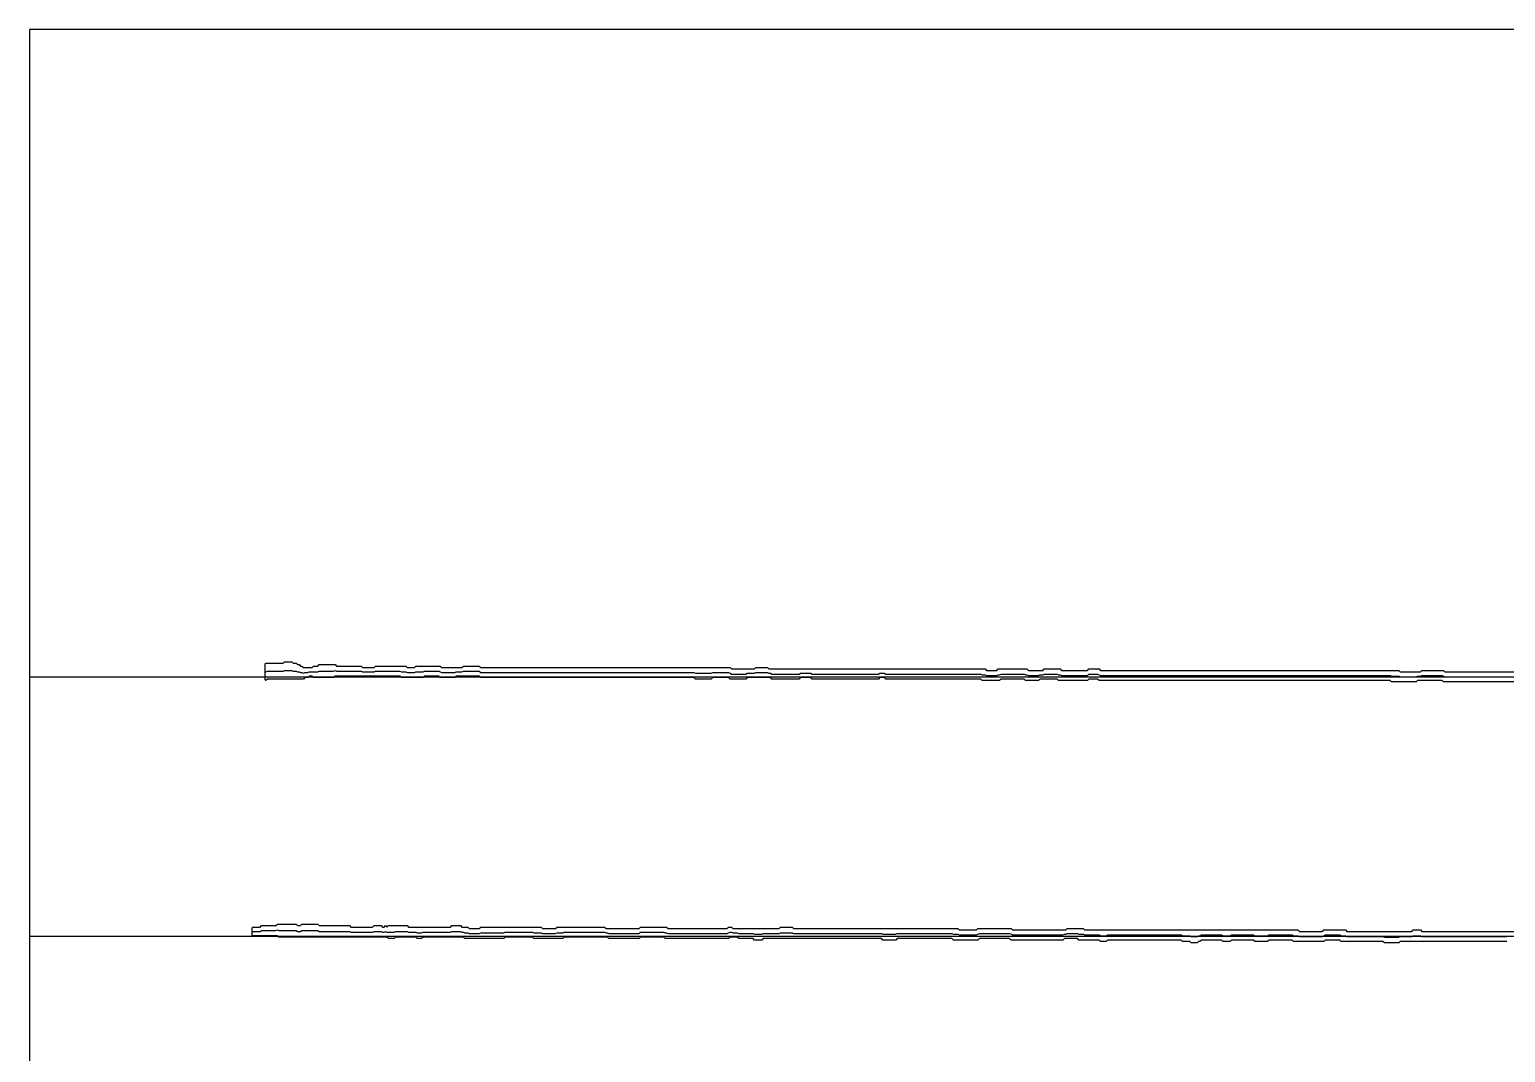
# Model space of a CAD drawing. Extents: x 0 to 57.2, y 0 to 39.6.
# Drawn here: x 0 to 28.58, y 19.8 to 39.6 of the extents above; entities that cross this region are included whole.
import ezdxf

# ---------------------------------------------------------------- set-up
doc = ezdxf.new("R2010")
doc.units = 13
for name, color, linetype in [('DESIGN_SCAN_PATH', 5, 'Continuous'), ('SEM_FRAME', 8, 'Continuous'), ('SEM_OBSERVED_CENTERLINES', 3, 'Continuous'), ('SEM_OBSERVED_CONTOURS', 2, 'Continuous')]:
    doc.layers.add(name, color=color, linetype=linetype)

msp = doc.modelspace()

# ---------------------------------------------------------------- linework, layer by layer
at = {"layer": 'DESIGN_SCAN_PATH'}
for points in [[(0, 27.0727), (50, 27.0727)], [(50, 22.0489), (0, 22.0489)]]:
    msp.add_lwpolyline(points, dxfattribs=at)
at = {"layer": 'SEM_FRAME'}
msp.add_lwpolyline([(0, 0), (57.15968, 0), (57.15968, 39.60429), (0, 39.60429)], close=True, dxfattribs=at)
at = {"layer": 'SEM_OBSERVED_CENTERLINES'}
for points in [[(4.57724, 27.170385), (4.60515, 27.18434), (4.63306, 27.18434), (4.66097, 27.18434), (4.68888, 27.18434), (4.71679, 27.18434), (4.7447, 27.18434), (4.77261, 27.18434), (4.80052, 27.18434), (4.82843, 27.18434), (4.85634, 27.18434), (4.88425, 27.18434), (4.91216, 27.18434), (4.94007, 27.198295), (4.96798, 27.198295), (4.99589, 27.198295), (5.0238, 27.198295), (5.05171, 27.198295), (5.07962, 27.198295), (5.10753, 27.18434), (5.13544, 27.18434), (5.16335, 27.18434), (5.19126, 27.170385), (5.21917, 27.170385), (5.24708, 27.15643), (5.27499, 27.15643), (5.3029, 27.142475), (5.33081, 27.15643), (5.35872, 27.15643), (5.38663, 27.15643), (5.41454, 27.170385), (5.44245, 27.170385), (5.47036, 27.170385), (5.49827, 27.170385), (5.52618, 27.170385), (5.55409, 27.170385), (5.582, 27.170385), (5.60991, 27.18434), (5.63782, 27.18434), (5.66573, 27.18434), (5.69364, 27.18434), (5.72155, 27.18434), (5.74946, 27.18434), (5.77737, 27.18434), (5.80528, 27.18434), (5.83319, 27.18434), (5.8611, 27.18434), (5.88901, 27.18434), (5.91692, 27.198295), (5.94483, 27.18434), (5.97274, 27.18434), (6.00065, 27.18434), (6.02856, 27.18434), (6.05647, 27.18434), (6.08438, 27.18434), (6.11229, 27.18434), (6.1402, 27.18434), (6.16811, 27.18434), (6.19602, 27.18434), (6.22393, 27.18434), (6.25184, 27.18434), (6.27975, 27.18434), (6.30766, 27.18434), (6.33557, 27.18434), (6.36348, 27.18434), (6.39139, 27.18434), (6.4193, 27.18434), (6.44721, 27.170385), (6.47512, 27.170385), (6.50303, 27.170385), (6.53094, 27.170385), (6.55885, 27.170385), (6.58676, 27.170385), (6.61467, 27.170385), (6.64258, 27.170385), (6.67049, 27.170385), (6.6984, 27.18434), (6.72631, 27.18434), (6.75422, 27.18434), (6.78213, 27.18434), (6.81004, 27.18434), (6.83795, 27.18434), (6.86586, 27.18434), (6.89377, 27.18434), (6.92168, 27.18434), (6.94959, 27.18434), (6.9775, 27.18434), (7.00541, 27.18434), (7.03332, 27.18434), (7.06123, 27.18434), (7.08914, 27.18434), (7.11705, 27.18434), (7.14496, 27.18434), (7.17287, 27.18434), (7.20078, 27.170385), (7.22869, 27.170385), (7.2566, 27.170385), (7.28451, 27.170385), (7.31242, 27.15643), (7.34033, 27.15643), (7.36824, 27.15643), (7.39615, 27.15643), (7.42406, 27.15643), (7.45197, 27.15643), (7.47988, 27.170385), (7.50779, 27.170385), (7.5357, 27.170385), (7.56361, 27.170385), (7.59152, 27.170385), (7.61943, 27.170385), (7.64734, 27.18434), (7.67525, 27.18434), (7.70316, 27.18434), (7.73107, 27.18434), (7.75898, 27.18434), (7.78689, 27.18434), (7.8148, 27.18434), (7.84271, 27.18434), (7.87062, 27.18434), (7.89853, 27.18434), (7.92644, 27.18434), (7.95435, 27.170385), (7.98226, 27.15643), (8.01017, 27.15643), (8.03808, 27.15643), (8.06599, 27.15643), (8.0939, 27.15643), (8.12181, 27.15643), (8.14972, 27.15643), (8.17763, 27.15643), (8.20554, 27.15643), (8.23345, 27.15643), (8.26136, 27.170385), (8.28927, 27.170385), (8.31718, 27.170385), (8.34509, 27.170385), (8.373, 27.170385), (8.40091, 27.18434), (8.42882, 27.18434), (8.45673, 27.18434), (8.48464, 27.18434), (8.51255, 27.18434), (8.54046, 27.18434), (8.56837, 27.18434), (8.59628, 27.18434), (8.62419, 27.18434), (8.6521, 27.18434), (8.68001, 27.18434), (8.70792, 27.18434), (8.73583, 27.15643), (8.76374, 27.15643), (8.79165, 27.15643), (8.81956, 27.15643), (8.84747, 27.15643), (8.87538, 27.15643), (8.90329, 27.15643), (8.9312, 27.15643), (8.95911, 27.15643), (8.98702, 27.15643), (9.01493, 27.15643), (9.04284, 27.15643), (9.07075, 27.15643), (9.09866, 27.15643), (9.12657, 27.15643), (9.15448, 27.15643), (9.18239, 27.15643), (9.2103, 27.15643), (9.23821, 27.15643), (9.26612, 27.15643), (9.29403, 27.15643), (9.32194, 27.15643), (9.34985, 27.15643), (9.37776, 27.15643), (9.40567, 27.15643), (9.43358, 27.15643), (9.46149, 27.15643), (9.4894, 27.15643), (9.51731, 27.15643), (9.54522, 27.15643), (9.57313, 27.15643), (9.60104, 27.15643), (9.62895, 27.15643), (9.65686, 27.15643), (9.68477, 27.15643), (9.71268, 27.15643), (9.74059, 27.15643), (9.7685, 27.15643), (9.79641, 27.15643), (9.82432, 27.15643), (9.85223, 27.15643), (9.88014, 27.15643), (9.90805, 27.15643), (9.93596, 27.15643), (9.96387, 27.15643), (9.99178, 27.15643), (10.01969, 27.15643), (10.0476, 27.15643), (10.07551, 27.15643), (10.10342, 27.15643), (10.13133, 27.15643), (10.15924, 27.15643), (10.18715, 27.15643), (10.21506, 27.15643), (10.24297, 27.15643), (10.27088, 27.15643), (10.29879, 27.15643), (10.3267, 27.15643), (10.35461, 27.15643), (10.38252, 27.15643), (10.41043, 27.15643), (10.43834, 27.15643), (10.46625, 27.15643), (10.49416, 27.15643), (10.52207, 27.15643), (10.54998, 27.15643), (10.57789, 27.15643), (10.6058, 27.15643), (10.63371, 27.15643), (10.66162, 27.15643), (10.68953, 27.15643), (10.71744, 27.15643), (10.74535, 27.15643), (10.77326, 27.15643), (10.80117, 27.15643), (10.82908, 27.15643), (10.85699, 27.15643), (10.8849, 27.15643), (10.91281, 27.15643), (10.94072, 27.15643), (10.96863, 27.15643), (10.99654, 27.15643), (11.02445, 27.15643), (11.05236, 27.15643), (11.08027, 27.15643), (11.10818, 27.15643), (11.13609, 27.15643), (11.164, 27.15643), (11.19191, 27.15643), (11.21982, 27.15643), (11.24773, 27.15643), (11.27564, 27.15643), (11.30355, 27.15643), (11.33146, 27.15643), (11.35937, 27.15643), (11.38728, 27.15643), (11.41519, 27.15643), (11.4431, 27.15643), (11.47101, 27.15643), (11.49892, 27.15643), (11.52683, 27.15643), (11.55474, 27.15643), (11.58265, 27.15643), (11.61056, 27.15643), (11.63847, 27.15643), (11.66638, 27.15643), (11.69429, 27.15643), (11.7222, 27.15643), (11.75011, 27.15643), (11.77802, 27.15643), (11.80593, 27.15643), (11.83384, 27.15643), (11.86175, 27.15643), (11.88966, 27.15643), (11.91757, 27.15643), (11.94548, 27.15643), (11.97339, 27.15643), (12.0013, 27.15643), (12.02921, 27.15643), (12.05712, 27.15643), (12.08503, 27.15643), (12.11294, 27.15643), (12.14085, 27.15643), (12.16876, 27.15643), (12.19667, 27.15643), (12.22458, 27.15643), (12.25249, 27.15643), (12.2804, 27.15643), (12.30831, 27.15643), (12.33622, 27.15643), (12.36413, 27.15643), (12.39204, 27.15643), (12.41995, 27.15643), (12.44786, 27.15643), (12.47577, 27.15643), (12.50368, 27.15643), (12.53159, 27.15643), (12.5595, 27.15643), (12.58741, 27.15643), (12.61532, 27.15643), (12.64323, 27.15643), (12.67114, 27.15643), (12.69905, 27.15643), (12.72696, 27.15643), (12.75487, 27.15643), (12.78278, 27.15643), (12.81069, 27.15643), (12.8386, 27.15643), (12.86651, 27.15643), (12.89442, 27.142475), (12.92233, 27.142475), (12.95024, 27.142475), (12.97815, 27.142475), (13.00606, 27.142475), (13.03397, 27.142475), (13.06188, 27.142475), (13.08979, 27.142475), (13.1177, 27.142475), (13.14561, 27.142475), (13.17352, 27.142475), (13.20143, 27.142475), (13.22934, 27.15643), (13.25725, 27.15643), (13.28516, 27.15643), (13.31307, 27.15643), (13.34098, 27.15643), (13.36889, 27.15643), (13.3968, 27.15643), (13.42471, 27.15643), (13.45262, 27.15643), (13.48053, 27.15643), (13.50844, 27.15643), (13.53635, 27.15643), (13.56426, 27.142475), (13.59217, 27.12852), (13.62008, 27.12852), (13.64799, 27.12852), (13.6759, 27.12852), (13.70381, 27.12852), (13.73172, 27.12852), (13.75963, 27.12852), (13.78754, 27.12852), (13.81545, 27.12852), (13.84336, 27.12852), (13.87127, 27.12852), (13.89918, 27.142475), (13.92709, 27.142475), (13.955, 27.142475), (13.98291, 27.142475), (14.01082, 27.142475), (14.03873, 27.142475), (14.06664, 27.15643), (14.09455, 27.15643), (14.12246, 27.15643), (14.15037, 27.15643), (14.17828, 27.15643), (14.20619, 27.15643), (14.2341, 27.15643), (14.26201, 27.15643), (14.28992, 27.15643), (14.31783, 27.142475), (14.34574, 27.142475), (14.37365, 27.12852), (14.40156, 27.12852), (14.42947, 27.12852), (14.45738, 27.12852), (14.48529, 27.12852), (14.5132, 27.12852), (14.54111, 27.12852), (14.56902, 27.12852), (14.59693, 27.12852), (14.62484, 27.12852), (14.65275, 27.12852), (14.68066, 27.12852), (14.70857, 27.12852), (14.73648, 27.12852), (14.76439, 27.12852), (14.7923, 27.12852), (14.82021, 27.12852), (14.84812, 27.12852), (14.87603, 27.12852), (14.90394, 27.12852), (14.93185, 27.142475), (14.95976, 27.142475), (14.98767, 27.142475), (15.01558, 27.142475), (15.04349, 27.142475), (15.0714, 27.142475), (15.09931, 27.142475), (15.12722, 27.142475), (15.15513, 27.12852), (15.18304, 27.12852), (15.21095, 27.12852), (15.23886, 27.12852), (15.26677, 27.12852), (15.29468, 27.12852), (15.32259, 27.12852), (15.3505, 27.12852), (15.37841, 27.12852), (15.40632, 27.12852), (15.43423, 27.12852), (15.46214, 27.12852), (15.49005, 27.12852), (15.51796, 27.12852), (15.54587, 27.12852), (15.57378, 27.12852), (15.60169, 27.12852), (15.6296, 27.12852), (15.65751, 27.12852), (15.68542, 27.12852), (15.71333, 27.12852), (15.74124, 27.12852), (15.76915, 27.12852), (15.79706, 27.12852), (15.82497, 27.12852), (15.85288, 27.12852), (15.88079, 27.12852), (15.9087, 27.12852), (15.93661, 27.12852), (15.96452, 27.12852), (15.99243, 27.12852), (16.02034, 27.12852), (16.04825, 27.12852), (16.07616, 27.12852), (16.10407, 27.12852), (16.13198, 27.12852), (16.15989, 27.12852), (16.1878, 27.12852), (16.21571, 27.12852), (16.24362, 27.12852), (16.27153, 27.12852), (16.29944, 27.12852), (16.32735, 27.12852), (16.35526, 27.12852), (16.38317, 27.12852), (16.41108, 27.12852), (16.43899, 27.12852), (16.4669, 27.142475), (16.49481, 27.142475), (16.52272, 27.142475), (16.55063, 27.142475), (16.57854, 27.12852), (16.60645, 27.12852), (16.63436, 27.12852), (16.66227, 27.12852), (16.69018, 27.12852), (16.71809, 27.12852), (16.746, 27.12852), (16.77391, 27.12852), (16.80182, 27.12852), (16.82973, 27.12852), (16.85764, 27.12852), (16.88555, 27.12852), (16.91346, 27.12852), (16.94137, 27.12852), (16.96928, 27.12852), (16.99719, 27.12852), (17.0251, 27.12852), (17.05301, 27.12852), (17.08092, 27.12852), (17.10883, 27.12852), (17.13674, 27.12852), (17.16465, 27.12852), (17.19256, 27.12852), (17.22047, 27.12852), (17.24838, 27.12852), (17.27629, 27.12852), (17.3042, 27.12852), (17.33211, 27.12852), (17.36002, 27.12852), (17.38793, 27.12852), (17.41584, 27.12852), (17.44375, 27.12852), (17.47166, 27.12852), (17.49957, 27.12852), (17.52748, 27.12852), (17.55539, 27.12852), (17.5833, 27.12852), (17.61121, 27.12852), (17.63912, 27.12852), (17.66703, 27.12852), (17.69494, 27.12852), (17.72285, 27.12852), (17.75076, 27.12852), (17.77867, 27.12852), (17.80658, 27.12852), (17.83449, 27.12852), (17.8624, 27.12852), (17.89031, 27.12852), (17.91822, 27.12852), (17.94613, 27.12852), (17.97404, 27.12852), (18.00195, 27.12852), (18.02986, 27.12852), (18.05777, 27.12852), (18.08568, 27.12852), (18.11359, 27.12852), (18.1415, 27.12852), (18.16941, 27.12852), (18.19732, 27.12852), (18.22523, 27.12852), (18.25314, 27.12852), (18.28105, 27.12852), (18.30896, 27.12852), (18.33687, 27.12852), (18.36478, 27.12852), (18.39269, 27.12852), (18.4206, 27.12852), (18.44851, 27.114565), (18.47642, 27.114565), (18.50433, 27.114565), (18.53224, 27.10061), (18.56015, 27.10061), (18.58806, 27.10061), (18.61597, 27.10061), (18.64388, 27.10061), (18.67179, 27.10061), (18.6997, 27.10061), (18.72761, 27.10061), (18.75552, 27.114565), (18.78343, 27.114565), (18.81134, 27.12852), (18.83925, 27.12852), (18.86716, 27.12852), (18.89507, 27.12852), (18.92298, 27.12852), (18.95089, 27.12852), (18.9788, 27.12852), (19.00671, 27.12852), (19.03462, 27.12852), (19.06253, 27.12852), (19.09044, 27.12852), (19.11835, 27.12852), (19.14626, 27.12852), (19.17417, 27.12852), (19.20208, 27.12852), (19.22999, 27.12852), (19.2579, 27.12852), (19.28581, 27.114565), (19.31372, 27.114565), (19.34163, 27.10061), (19.36954, 27.10061), (19.39745, 27.10061), (19.42536, 27.10061), (19.45327, 27.10061), (19.48118, 27.10061), (19.50909, 27.10061), (19.537, 27.10061), (19.56491, 27.114565), (19.59282, 27.114565), (19.62073, 27.114565), (19.64864, 27.12852), (19.67655, 27.12852), (19.70446, 27.12852), (19.73237, 27.12852), (19.76028, 27.12852), (19.78819, 27.12852), (19.8161, 27.12852), (19.84401, 27.12852), (19.87192, 27.12852), (19.89983, 27.12852), (19.92774, 27.114565), (19.95565, 27.114565), (19.98356, 27.10061), (20.01147, 27.10061), (20.03938, 27.10061), (20.06729, 27.10061), (20.0952, 27.10061), (20.12311, 27.10061), (20.15102, 27.10061), (20.17893, 27.10061), (20.20684, 27.10061), (20.23475, 27.10061), (20.26266, 27.10061), (20.29057, 27.10061), (20.31848, 27.10061), (20.34639, 27.10061), (20.3743, 27.10061), (20.40221, 27.10061), (20.43012, 27.10061), (20.45803, 27.10061), (20.48594, 27.10061), (20.51385, 27.12852), (20.54176, 27.12852), (20.56967, 27.12852), (20.59758, 27.12852), (20.62549, 27.12852), (20.6534, 27.12852), (20.68131, 27.12852), (20.70922, 27.114565), (20.73713, 27.10061), (20.76504, 27.10061), (20.79295, 27.10061), (20.82086, 27.10061), (20.84877, 27.10061), (20.87668, 27.10061), (20.90459, 27.10061), (20.9325, 27.10061), (20.96041, 27.10061), (20.98832, 27.10061), (21.01623, 27.10061), (21.04414, 27.10061), (21.07205, 27.10061), (21.09996, 27.10061), (21.12787, 27.10061), (21.15578, 27.10061), (21.18369, 27.10061), (21.2116, 27.10061), (21.23951, 27.10061), (21.26742, 27.10061), (21.29533, 27.10061), (21.32324, 27.10061), (21.35115, 27.10061), (21.37906, 27.10061), (21.40697, 27.10061), (21.43488, 27.10061), (21.46279, 27.10061), (21.4907, 27.10061), (21.51861, 27.10061), (21.54652, 27.10061), (21.57443, 27.10061), (21.60234, 27.10061), (21.63025, 27.10061), (21.65816, 27.10061), (21.68607, 27.10061), (21.71398, 27.10061), (21.74189, 27.10061), (21.7698, 27.10061), (21.79771, 27.10061), (21.82562, 27.10061), (21.85353, 27.10061), (21.88144, 27.10061), (21.90935, 27.10061), (21.93726, 27.10061), (21.96517, 27.10061), (21.99308, 27.10061), (22.02099, 27.10061), (22.0489, 27.10061), (22.07681, 27.10061), (22.10472, 27.10061), (22.13263, 27.10061), (22.16054, 27.10061), (22.18845, 27.10061), (22.21636, 27.10061), (22.24427, 27.10061), (22.27218, 27.10061), (22.30009, 27.10061), (22.328, 27.10061), (22.35591, 27.10061), (22.38382, 27.10061), (22.41173, 27.10061), (22.43964, 27.10061), (22.46755, 27.10061), (22.49546, 27.10061), (22.52337, 27.10061), (22.55128, 27.10061), (22.57919, 27.10061), (22.6071, 27.10061), (22.63501, 27.10061), (22.66292, 27.10061), (22.69083, 27.10061), (22.71874, 27.10061), (22.74665, 27.10061), (22.77456, 27.10061), (22.80247, 27.10061), (22.83038, 27.10061), (22.85829, 27.10061), (22.8862, 27.10061), (22.91411, 27.10061), (22.94202, 27.10061), (22.96993, 27.10061), (22.99784, 27.10061), (23.02575, 27.10061), (23.05366, 27.10061), (23.08157, 27.10061), (23.10948, 27.10061), (23.13739, 27.10061), (23.1653, 27.10061), (23.19321, 27.10061), (23.22112, 27.10061), (23.24903, 27.10061), (23.27694, 27.10061), (23.30485, 27.10061), (23.33276, 27.10061), (23.36067, 27.10061), (23.38858, 27.10061), (23.41649, 27.10061), (23.4444, 27.10061), (23.47231, 27.10061), (23.50022, 27.10061), (23.52813, 27.10061), (23.55604, 27.10061), (23.58395, 27.10061), (23.61186, 27.10061), (23.63977, 27.10061), (23.66768, 27.10061), (23.69559, 27.10061), (23.7235, 27.10061), (23.75141, 27.10061), (23.77932, 27.10061), (23.80723, 27.10061), (23.83514, 27.10061), (23.86305, 27.10061), (23.89096, 27.10061), (23.91887, 27.10061), (23.94678, 27.10061), (23.97469, 27.10061), (24.0026, 27.10061), (24.03051, 27.10061), (24.05842, 27.10061), (24.08633, 27.10061), (24.11424, 27.10061), (24.14215, 27.10061), (24.17006, 27.10061), (24.19797, 27.10061), (24.22588, 27.10061), (24.25379, 27.10061), (24.2817, 27.10061), (24.30961, 27.10061), (24.33752, 27.10061), (24.36543, 27.10061), (24.39334, 27.10061), (24.42125, 27.10061), (24.44916, 27.10061), (24.47707, 27.10061), (24.50498, 27.10061), (24.53289, 27.10061), (24.5608, 27.10061), (24.58871, 27.10061), (24.61662, 27.10061), (24.64453, 27.10061), (24.67244, 27.10061), (24.70035, 27.10061), (24.72826, 27.10061), (24.75617, 27.10061), (24.78408, 27.10061), (24.81199, 27.10061), (24.8399, 27.10061), (24.86781, 27.10061), (24.89572, 27.10061), (24.92363, 27.10061), (24.95154, 27.10061), (24.97945, 27.10061), (25.00736, 27.10061), (25.03527, 27.10061), (25.06318, 27.10061), (25.09109, 27.10061), (25.119, 27.10061), (25.14691, 27.10061), (25.17482, 27.10061), (25.20273, 27.10061), (25.23064, 27.10061), (25.25855, 27.10061), (25.28646, 27.10061), (25.31437, 27.10061), (25.34228, 27.10061), (25.37019, 27.10061), (25.3981, 27.10061), (25.42601, 27.10061), (25.45392, 27.10061), (25.48183, 27.10061), (25.50974, 27.10061), (25.53765, 27.10061), (25.56556, 27.10061), (25.59347, 27.10061), (25.62138, 27.10061), (25.64929, 27.10061), (25.6772, 27.10061), (25.70511, 27.10061), (25.73302, 27.10061), (25.76093, 27.10061), (25.78884, 27.10061), (25.81675, 27.10061), (25.84466, 27.10061), (25.87257, 27.10061), (25.90048, 27.10061), (25.92839, 27.10061), (25.9563, 27.10061), (25.98421, 27.10061), (26.01212, 27.10061), (26.04003, 27.10061), (26.06794, 27.10061), (26.09585, 27.10061), (26.12376, 27.10061), (26.15167, 27.10061), (26.17958, 27.10061), (26.20749, 27.10061), (26.2354, 27.10061), (26.26331, 27.10061), (26.29122, 27.10061), (26.31913, 27.10061), (26.34704, 27.10061), (26.37495, 27.086655), (26.40286, 27.086655), (26.43077, 27.086655), (26.45868, 27.086655), (26.48659, 27.086655), (26.5145, 27.086655), (26.54241, 27.0727), (26.57032, 27.0727), (26.59823, 27.0727), (26.62614, 27.0727), (26.65405, 27.0727), (26.68196, 27.0727), (26.70987, 27.0727), (26.73778, 27.0727), (26.76569, 27.0727), (26.7936, 27.0727), (26.82151, 27.0727), (26.84942, 27.0727), (26.87733, 27.086655), (26.90524, 27.086655), (26.93315, 27.086655), (26.96106, 27.10061), (26.98897, 27.10061), (27.01688, 27.10061), (27.04479, 27.10061), (27.0727, 27.10061), (27.10061, 27.10061), (27.12852, 27.10061), (27.15643, 27.10061), (27.18434, 27.10061), (27.21225, 27.10061), (27.24016, 27.10061), (27.26807, 27.10061), (27.29598, 27.10061), (27.32389, 27.10061), (27.3518, 27.10061), (27.37971, 27.086655), (27.40762, 27.0727), (27.43553, 27.0727), (27.46344, 27.0727), (27.49135, 27.0727), (27.51926, 27.0727), (27.54717, 27.0727), (27.57508, 27.0727), (27.60299, 27.0727), (27.6309, 27.0727), (27.65881, 27.0727), (27.68672, 27.0727), (27.71463, 27.0727), (27.74254, 27.0727), (27.77045, 27.0727), (27.79836, 27.0727), (27.82627, 27.0727), (27.85418, 27.0727), (27.88209, 27.0727), (27.91, 27.0727), (27.93791, 27.0727), (27.96582, 27.0727), (27.99373, 27.0727), (28.02164, 27.0727), (28.04955, 27.0727), (28.07746, 27.0727), (28.10537, 27.0727), (28.13328, 27.0727), (28.16119, 27.0727), (28.1891, 27.0727), (28.21701, 27.0727), (28.24492, 27.0727), (28.27283, 27.0727), (28.30074, 27.0727), (28.32865, 27.0727), (28.35656, 27.0727), (28.38447, 27.0727), (28.41238, 27.0727), (28.44029, 27.0727), (28.4682, 27.0727), (28.49611, 27.0727), (28.52402, 27.0727), (28.55193, 27.0727), (28.57984, 27.0727), (28.60775, 27.0727)], [(4.32605, 22.146585), (4.35396, 22.146585), (4.38187, 22.146585), (4.40978, 22.146585), (4.43769, 22.146585), (4.4656, 22.146585), (4.49351, 22.16054), (4.52142, 22.16054), (4.54933, 22.16054), (4.57724, 22.16054), (4.60515, 22.16054), (4.63306, 22.16054), (4.66097, 22.16054), (4.68888, 22.16054), (4.71679, 22.16054), (4.7447, 22.16054), (4.77261, 22.16054), (4.80052, 22.174495), (4.82843, 22.16054), (4.85634, 22.16054), (4.88425, 22.16054), (4.91216, 22.16054), (4.94007, 22.16054), (4.96798, 22.16054), (4.99589, 22.16054), (5.0238, 22.16054), (5.05171, 22.16054), (5.07962, 22.16054), (5.10753, 22.16054), (5.13544, 22.16054), (5.16335, 22.16054), (5.19126, 22.146585), (5.21917, 22.146585), (5.24708, 22.146585), (5.27499, 22.16054), (5.3029, 22.16054), (5.33081, 22.16054), (5.35872, 22.16054), (5.38663, 22.16054), (5.41454, 22.16054), (5.44245, 22.16054), (5.47036, 22.16054), (5.49827, 22.16054), (5.52618, 22.16054), (5.55409, 22.16054), (5.582, 22.16054), (5.60991, 22.146585), (5.63782, 22.146585), (5.66573, 22.146585), (5.69364, 22.146585), (5.72155, 22.146585), (5.74946, 22.146585), (5.77737, 22.146585), (5.80528, 22.146585), (5.83319, 22.146585), (5.8611, 22.146585), (5.88901, 22.146585), (5.91692, 22.146585), (5.94483, 22.146585), (5.97274, 22.146585), (6.00065, 22.146585), (6.02856, 22.146585), (6.05647, 22.146585), (6.08438, 22.146585), (6.11229, 22.146585), (6.1402, 22.146585), (6.16811, 22.146585), (6.19602, 22.146585), (6.22393, 22.13263), (6.25184, 22.13263), (6.27975, 22.13263), (6.30766, 22.13263), (6.33557, 22.13263), (6.36348, 22.13263), (6.39139, 22.13263), (6.4193, 22.13263), (6.44721, 22.13263), (6.47512, 22.13263), (6.50303, 22.13263), (6.53094, 22.13263), (6.55885, 22.13263), (6.58676, 22.13263), (6.61467, 22.13263), (6.64258, 22.13263), (6.67049, 22.146585), (6.6984, 22.146585), (6.72631, 22.146585), (6.75422, 22.146585), (6.78213, 22.146585), (6.81004, 22.146585), (6.83795, 22.13263), (6.86586, 22.13263), (6.89377, 22.146585), (6.92168, 22.13263), (6.94959, 22.13263), (6.9775, 22.13263), (7.00541, 22.13263), (7.03332, 22.13263), (7.06123, 22.13263), (7.08914, 22.146585), (7.11705, 22.146585), (7.14496, 22.146585), (7.17287, 22.146585), (7.20078, 22.146585), (7.22869, 22.146585), (7.2566, 22.146585), (7.28451, 22.146585), (7.31242, 22.146585), (7.34033, 22.13263), (7.36824, 22.13263), (7.39615, 22.13263), (7.42406, 22.13263), (7.45197, 22.13263), (7.47988, 22.13263), (7.50779, 22.118675), (7.5357, 22.118675), (7.56361, 22.118675), (7.59152, 22.118675), (7.61943, 22.13263), (7.64734, 22.13263), (7.67525, 22.13263), (7.70316, 22.13263), (7.73107, 22.13263), (7.75898, 22.13263), (7.78689, 22.13263), (7.8148, 22.13263), (7.84271, 22.13263), (7.87062, 22.13263), (7.89853, 22.13263), (7.92644, 22.13263), (7.95435, 22.13263), (7.98226, 22.13263), (8.01017, 22.13263), (8.03808, 22.13263), (8.06599, 22.13263), (8.0939, 22.13263), (8.12181, 22.13263), (8.14972, 22.13263), (8.17763, 22.146585), (8.20554, 22.146585), (8.23345, 22.146585), (8.26136, 22.146585), (8.28927, 22.146585), (8.31718, 22.146585), (8.34509, 22.146585), (8.373, 22.13263), (8.40091, 22.13263), (8.42882, 22.118675), (8.45673, 22.118675), (8.48464, 22.118675), (8.51255, 22.10472), (8.54046, 22.10472), (8.56837, 22.10472), (8.59628, 22.10472), (8.62419, 22.10472), (8.6521, 22.10472), (8.68001, 22.10472), (8.70792, 22.10472), (8.73583, 22.118675), (8.76374, 22.118675), (8.79165, 22.118675), (8.81956, 22.118675), (8.84747, 22.118675), (8.87538, 22.118675), (8.90329, 22.118675), (8.9312, 22.118675), (8.95911, 22.118675), (8.98702, 22.118675), (9.01493, 22.118675), (9.04284, 22.118675), (9.07075, 22.118675), (9.09866, 22.118675), (9.12657, 22.118675), (9.15448, 22.118675), (9.18239, 22.118675), (9.2103, 22.13263), (9.23821, 22.13263), (9.26612, 22.13263), (9.29403, 22.13263), (9.32194, 22.13263), (9.34985, 22.13263), (9.37776, 22.13263), (9.40567, 22.13263), (9.43358, 22.13263), (9.46149, 22.13263), (9.4894, 22.13263), (9.51731, 22.13263), (9.54522, 22.13263), (9.57313, 22.13263), (9.60104, 22.13263), (9.62895, 22.13263), (9.65686, 22.13263), (9.68477, 22.13263), (9.71268, 22.13263), (9.74059, 22.13263), (9.7685, 22.118675), (9.79641, 22.118675), (9.82432, 22.118675), (9.85223, 22.118675), (9.88014, 22.118675), (9.90805, 22.118675), (9.93596, 22.10472), (9.96387, 22.10472), (9.99178, 22.10472), (10.01969, 22.10472), (10.0476, 22.10472), (10.07551, 22.10472), (10.10342, 22.10472), (10.13133, 22.10472), (10.15924, 22.10472), (10.18715, 22.10472), (10.21506, 22.118675), (10.24297, 22.118675), (10.27088, 22.118675), (10.29879, 22.118675), (10.3267, 22.118675), (10.35461, 22.13263), (10.38252, 22.13263), (10.41043, 22.13263), (10.43834, 22.13263), (10.46625, 22.13263), (10.49416, 22.13263), (10.52207, 22.13263), (10.54998, 22.13263), (10.57789, 22.13263), (10.6058, 22.13263), (10.63371, 22.13263), (10.66162, 22.13263), (10.68953, 22.13263), (10.71744, 22.13263), (10.74535, 22.13263), (10.77326, 22.13263), (10.80117, 22.13263), (10.82908, 22.13263), (10.85699, 22.13263), (10.8849, 22.13263), (10.91281, 22.13263), (10.94072, 22.13263), (10.96863, 22.13263), (10.99654, 22.13263), (11.02445, 22.13263), (11.05236, 22.13263), (11.08027, 22.13263), (11.10818, 22.13263), (11.13609, 22.13263), (11.164, 22.118675), (11.19191, 22.118675), (11.21982, 22.10472), (11.24773, 22.10472), (11.27564, 22.10472), (11.30355, 22.10472), (11.33146, 22.10472), (11.35937, 22.10472), (11.38728, 22.10472), (11.41519, 22.10472), (11.4431, 22.10472), (11.47101, 22.10472), (11.49892, 22.10472), (11.52683, 22.10472), (11.55474, 22.10472), (11.58265, 22.10472), (11.61056, 22.10472), (11.63847, 22.10472), (11.66638, 22.10472), (11.69429, 22.10472), (11.7222, 22.10472), (11.75011, 22.10472), (11.77802, 22.10472), (11.80593, 22.10472), (11.83384, 22.13263), (11.86175, 22.13263), (11.88966, 22.13263), (11.91757, 22.13263), (11.94548, 22.13263), (11.97339, 22.13263), (12.0013, 22.13263), (12.02921, 22.13263), (12.05712, 22.13263), (12.08503, 22.13263), (12.11294, 22.13263), (12.14085, 22.13263), (12.16876, 22.13263), (12.19667, 22.13263), (12.22458, 22.13263), (12.25249, 22.13263), (12.2804, 22.13263), (12.30831, 22.118675), (12.33622, 22.118675), (12.36413, 22.10472), (12.39204, 22.10472), (12.41995, 22.10472), (12.44786, 22.10472), (12.47577, 22.10472), (12.50368, 22.10472), (12.53159, 22.10472), (12.5595, 22.10472), (12.58741, 22.10472), (12.61532, 22.10472), (12.64323, 22.10472), (12.67114, 22.10472), (12.69905, 22.10472), (12.72696, 22.10472), (12.75487, 22.10472), (12.78278, 22.10472), (12.81069, 22.10472), (12.8386, 22.10472), (12.86651, 22.10472), (12.89442, 22.10472), (12.92233, 22.10472), (12.95024, 22.10472), (12.97815, 22.10472), (13.00606, 22.10472), (13.03397, 22.10472), (13.06188, 22.10472), (13.08979, 22.10472), (13.1177, 22.10472), (13.14561, 22.10472), (13.17352, 22.10472), (13.20143, 22.10472), (13.22934, 22.10472), (13.25725, 22.10472), (13.28516, 22.10472), (13.31307, 22.10472), (13.34098, 22.10472), (13.36889, 22.10472), (13.3968, 22.10472), (13.42471, 22.10472), (13.45262, 22.10472), (13.48053, 22.10472), (13.50844, 22.10472), (13.53635, 22.118675), (13.56426, 22.13263), (13.59217, 22.13263), (13.62008, 22.118675), (13.64799, 22.118675), (13.6759, 22.118675), (13.70381, 22.118675), (13.73172, 22.10472), (13.75963, 22.10472), (13.78754, 22.10472), (13.81545, 22.10472), (13.84336, 22.10472), (13.87127, 22.10472), (13.89918, 22.10472), (13.92709, 22.10472), (13.955, 22.10472), (13.98291, 22.10472), (14.01082, 22.10472), (14.03873, 22.090765), (14.06664, 22.090765), (14.09455, 22.090765), (14.12246, 22.090765), (14.15037, 22.090765), (14.17828, 22.090765), (14.20619, 22.10472), (14.2341, 22.10472), (14.26201, 22.10472), (14.28992, 22.10472), (14.31783, 22.10472), (14.34574, 22.10472), (14.37365, 22.10472), (14.40156, 22.10472), (14.42947, 22.10472), (14.45738, 22.10472), (14.48529, 22.10472), (14.5132, 22.10472), (14.54111, 22.118675), (14.56902, 22.118675), (14.59693, 22.118675), (14.62484, 22.118675), (14.65275, 22.118675), (14.68066, 22.118675), (14.70857, 22.118675), (14.73648, 22.118675), (14.76439, 22.118675), (14.7923, 22.10472), (14.82021, 22.10472), (14.84812, 22.10472), (14.87603, 22.10472), (14.90394, 22.10472), (14.93185, 22.10472), (14.95976, 22.10472), (14.98767, 22.10472), (15.01558, 22.10472), (15.04349, 22.10472), (15.0714, 22.10472), (15.09931, 22.10472), (15.12722, 22.10472), (15.15513, 22.10472), (15.18304, 22.10472), (15.21095, 22.10472), (15.23886, 22.10472), (15.26677, 22.10472), (15.29468, 22.10472), (15.32259, 22.10472), (15.3505, 22.10472), (15.37841, 22.10472), (15.40632, 22.10472), (15.43423, 22.10472), (15.46214, 22.10472), (15.49005, 22.10472), (15.51796, 22.10472), (15.54587, 22.10472), (15.57378, 22.10472), (15.60169, 22.10472), (15.6296, 22.10472), (15.65751, 22.10472), (15.68542, 22.10472), (15.71333, 22.10472), (15.74124, 22.10472), (15.76915, 22.10472), (15.79706, 22.10472), (15.82497, 22.10472), (15.85288, 22.10472), (15.88079, 22.10472), (15.9087, 22.10472), (15.93661, 22.10472), (15.96452, 22.10472), (15.99243, 22.10472), (16.02034, 22.10472), (16.04825, 22.10472), (16.07616, 22.10472), (16.10407, 22.10472), (16.13198, 22.10472), (16.15989, 22.10472), (16.1878, 22.10472), (16.21571, 22.10472), (16.24362, 22.10472), (16.27153, 22.10472), (16.29944, 22.10472), (16.32735, 22.10472), (16.35526, 22.10472), (16.38317, 22.10472), (16.41108, 22.10472), (16.43899, 22.10472), (16.4669, 22.10472), (16.49481, 22.10472), (16.52272, 22.090765), (16.55063, 22.090765), (16.57854, 22.090765), (16.60645, 22.090765), (16.63436, 22.090765), (16.66227, 22.090765), (16.69018, 22.090765), (16.71809, 22.090765), (16.746, 22.090765), (16.77391, 22.090765), (16.80182, 22.10472), (16.82973, 22.10472), (16.85764, 22.10472), (16.88555, 22.10472), (16.91346, 22.10472), (16.94137, 22.10472), (16.96928, 22.10472), (16.99719, 22.10472), (17.0251, 22.10472), (17.05301, 22.10472), (17.08092, 22.10472), (17.10883, 22.10472), (17.13674, 22.10472), (17.16465, 22.10472), (17.19256, 22.10472), (17.22047, 22.10472), (17.24838, 22.10472), (17.27629, 22.10472), (17.3042, 22.10472), (17.33211, 22.10472), (17.36002, 22.10472), (17.38793, 22.10472), (17.41584, 22.10472), (17.44375, 22.10472), (17.47166, 22.10472), (17.49957, 22.10472), (17.52748, 22.10472), (17.55539, 22.10472), (17.5833, 22.10472), (17.61121, 22.10472), (17.63912, 22.10472), (17.66703, 22.10472), (17.69494, 22.10472), (17.72285, 22.10472), (17.75076, 22.10472), (17.77867, 22.10472), (17.80658, 22.10472), (17.83449, 22.10472), (17.8624, 22.10472), (17.89031, 22.090765), (17.91822, 22.090765), (17.94613, 22.090765), (17.97404, 22.090765), (18.00195, 22.07681), (18.02986, 22.07681), (18.05777, 22.07681), (18.08568, 22.07681), (18.11359, 22.07681), (18.1415, 22.07681), (18.16941, 22.07681), (18.19732, 22.07681), (18.22523, 22.07681), (18.25314, 22.07681), (18.28105, 22.07681), (18.30896, 22.07681), (18.33687, 22.07681), (18.36478, 22.090765), (18.39269, 22.10472), (18.4206, 22.10472), (18.44851, 22.10472), (18.47642, 22.10472), (18.50433, 22.10472), (18.53224, 22.10472), (18.56015, 22.10472), (18.58806, 22.10472), (18.61597, 22.10472), (18.64388, 22.10472), (18.67179, 22.10472), (18.6997, 22.10472), (18.72761, 22.10472), (18.75552, 22.10472), (18.78343, 22.10472), (18.81134, 22.10472), (18.83925, 22.10472), (18.86716, 22.10472), (18.89507, 22.10472), (18.92298, 22.10472), (18.95089, 22.10472), (18.9788, 22.10472), (19.00671, 22.090765), (19.03462, 22.07681), (19.06253, 22.07681), (19.09044, 22.07681), (19.11835, 22.07681), (19.14626, 22.07681), (19.17417, 22.07681), (19.20208, 22.07681), (19.22999, 22.07681), (19.2579, 22.07681), (19.28581, 22.07681), (19.31372, 22.07681), (19.34163, 22.07681), (19.36954, 22.07681), (19.39745, 22.07681), (19.42536, 22.07681), (19.45327, 22.07681), (19.48118, 22.07681), (19.50909, 22.07681), (19.537, 22.07681), (19.56491, 22.07681), (19.59282, 22.07681), (19.62073, 22.07681), (19.64864, 22.07681), (19.67655, 22.07681), (19.70446, 22.07681), (19.73237, 22.07681), (19.76028, 22.07681), (19.78819, 22.07681), (19.8161, 22.07681), (19.84401, 22.07681), (19.87192, 22.07681), (19.89983, 22.07681), (19.92774, 22.07681), (19.95565, 22.07681), (19.98356, 22.07681), (20.01147, 22.07681), (20.03938, 22.090765), (20.06729, 22.090765), (20.0952, 22.10472), (20.12311, 22.10472), (20.15102, 22.10472), (20.17893, 22.10472), (20.20684, 22.10472), (20.23475, 22.10472), (20.26266, 22.10472), (20.29057, 22.10472), (20.31848, 22.090765), (20.34639, 22.090765), (20.3743, 22.090765), (20.40221, 22.090765), (20.43012, 22.07681), (20.45803, 22.07681), (20.48594, 22.07681), (20.51385, 22.07681), (20.54176, 22.07681), (20.56967, 22.07681), (20.59758, 22.07681), (20.62549, 22.07681), (20.6534, 22.07681), (20.68131, 22.07681), (20.70922, 22.07681), (20.73713, 22.062855), (20.76504, 22.062855), (20.79295, 22.062855), (20.82086, 22.062855), (20.84877, 22.062855), (20.87668, 22.07681), (20.90459, 22.07681), (20.9325, 22.07681), (20.96041, 22.07681), (20.98832, 22.07681), (21.01623, 22.07681), (21.04414, 22.07681), (21.07205, 22.07681), (21.09996, 22.07681), (21.12787, 22.07681), (21.15578, 22.07681), (21.18369, 22.07681), (21.2116, 22.07681), (21.23951, 22.07681), (21.26742, 22.07681), (21.29533, 22.07681), (21.32324, 22.07681), (21.35115, 22.07681), (21.37906, 22.07681), (21.40697, 22.07681), (21.43488, 22.07681), (21.46279, 22.07681), (21.4907, 22.07681), (21.51861, 22.07681), (21.54652, 22.07681), (21.57443, 22.07681), (21.60234, 22.07681), (21.63025, 22.07681), (21.65816, 22.07681), (21.68607, 22.07681), (21.71398, 22.07681), (21.74189, 22.07681), (21.7698, 22.07681), (21.79771, 22.07681), (21.82562, 22.07681), (21.85353, 22.07681), (21.88144, 22.07681), (21.90935, 22.07681), (21.93726, 22.07681), (21.96517, 22.07681), (21.99308, 22.07681), (22.02099, 22.07681), (22.0489, 22.07681), (22.07681, 22.07681), (22.10472, 22.07681), (22.13263, 22.07681), (22.16054, 22.07681), (22.18845, 22.07681), (22.21636, 22.07681), (22.24427, 22.07681), (22.27218, 22.07681), (22.30009, 22.07681), (22.328, 22.062855), (22.35591, 22.062855), (22.38382, 22.062855), (22.41173, 22.062855), (22.43964, 22.062855), (22.46755, 22.062855), (22.49546, 22.0489), (22.52337, 22.0489), (22.55128, 22.0489), (22.57919, 22.0489), (22.6071, 22.0489), (22.63501, 22.062855), (22.66292, 22.062855), (22.69083, 22.07681), (22.71874, 22.07681), (22.74665, 22.07681), (22.77456, 22.07681), (22.80247, 22.07681), (22.83038, 22.07681), (22.85829, 22.07681), (22.8862, 22.07681), (22.91411, 22.07681), (22.94202, 22.07681), (22.96993, 22.07681), (22.99784, 22.07681), (23.02575, 22.07681), (23.05366, 22.07681), (23.08157, 22.07681), (23.10948, 22.062855), (23.13739, 22.062855), (23.1653, 22.062855), (23.19321, 22.062855), (23.22112, 22.062855), (23.24903, 22.062855), (23.27694, 22.07681), (23.30485, 22.07681), (23.33276, 22.07681), (23.36067, 22.07681), (23.38858, 22.07681), (23.41649, 22.07681), (23.4444, 22.07681), (23.47231, 22.07681), (23.50022, 22.07681), (23.52813, 22.07681), (23.55604, 22.07681), (23.58395, 22.07681), (23.61186, 22.07681), (23.63977, 22.07681), (23.66768, 22.07681), (23.69559, 22.07681), (23.7235, 22.062855), (23.75141, 22.062855), (23.77932, 22.062855), (23.80723, 22.062855), (23.83514, 22.062855), (23.86305, 22.062855), (23.89096, 22.062855), (23.91887, 22.062855), (23.94678, 22.062855), (23.97469, 22.062855), (24.0026, 22.07681), (24.03051, 22.07681), (24.05842, 22.07681), (24.08633, 22.07681), (24.11424, 22.07681), (24.14215, 22.07681), (24.17006, 22.07681), (24.19797, 22.07681), (24.22588, 22.07681), (24.25379, 22.07681), (24.2817, 22.07681), (24.30961, 22.07681), (24.33752, 22.07681), (24.36543, 22.07681), (24.39334, 22.07681), (24.42125, 22.07681), (24.44916, 22.07681), (24.47707, 22.062855), (24.50498, 22.062855), (24.53289, 22.062855), (24.5608, 22.062855), (24.58871, 22.0489), (24.61662, 22.0489), (24.64453, 22.0489), (24.67244, 22.0489), (24.70035, 22.0489), (24.72826, 22.0489), (24.75617, 22.0489), (24.78408, 22.0489), (24.81199, 22.0489), (24.8399, 22.0489), (24.86781, 22.0489), (24.89572, 22.0489), (24.92363, 22.0489), (24.95154, 22.0489), (24.97945, 22.0489), (25.00736, 22.0489), (25.03527, 22.0489), (25.06318, 22.062855), (25.09109, 22.07681), (25.119, 22.07681), (25.14691, 22.07681), (25.17482, 22.07681), (25.20273, 22.07681), (25.23064, 22.07681), (25.25855, 22.07681), (25.28646, 22.07681), (25.31437, 22.07681), (25.34228, 22.07681), (25.37019, 22.07681), (25.3981, 22.062855), (25.42601, 22.062855), (25.45392, 22.062855), (25.48183, 22.062855), (25.50974, 22.0489), (25.53765, 22.0489), (25.56556, 22.0489), (25.59347, 22.0489), (25.62138, 22.0489), (25.64929, 22.0489), (25.6772, 22.0489), (25.70511, 22.0489), (25.73302, 22.0489), (25.76093, 22.0489), (25.78884, 22.0489), (25.81675, 22.0489), (25.84466, 22.0489), (25.87257, 22.0489), (25.90048, 22.0489), (25.92839, 22.0489), (25.9563, 22.0489), (25.98421, 22.0489), (26.01212, 22.0489), (26.04003, 22.0489), (26.06794, 22.0489), (26.09585, 22.0489), (26.12376, 22.0489), (26.15167, 22.0489), (26.17958, 22.0489), (26.20749, 22.0489), (26.2354, 22.034945), (26.26331, 22.034945), (26.29122, 22.034945), (26.31913, 22.034945), (26.34704, 22.034945), (26.37495, 22.034945), (26.40286, 22.034945), (26.43077, 22.034945), (26.45868, 22.034945), (26.48659, 22.034945), (26.5145, 22.034945), (26.54241, 22.0489), (26.57032, 22.0489), (26.59823, 22.0489), (26.62614, 22.0489), (26.65405, 22.0489), (26.68196, 22.0489), (26.70987, 22.0489), (26.73778, 22.0489), (26.76569, 22.0489), (26.7936, 22.062855), (26.82151, 22.062855), (26.84942, 22.062855), (26.87733, 22.062855), (26.90524, 22.062855), (26.93315, 22.062855), (26.96106, 22.0489), (26.98897, 22.0489), (27.01688, 22.0489), (27.04479, 22.0489), (27.0727, 22.0489), (27.10061, 22.0489), (27.12852, 22.0489), (27.15643, 22.0489), (27.18434, 22.0489), (27.21225, 22.0489), (27.24016, 22.0489), (27.26807, 22.0489), (27.29598, 22.0489), (27.32389, 22.0489), (27.3518, 22.0489), (27.37971, 22.0489), (27.40762, 22.0489), (27.43553, 22.0489), (27.46344, 22.0489), (27.49135, 22.0489), (27.51926, 22.0489), (27.54717, 22.0489), (27.57508, 22.0489), (27.60299, 22.0489), (27.6309, 22.0489), (27.65881, 22.0489), (27.68672, 22.0489), (27.71463, 22.0489), (27.74254, 22.0489), (27.77045, 22.0489), (27.79836, 22.0489), (27.82627, 22.0489), (27.85418, 22.0489), (27.88209, 22.0489), (27.91, 22.0489), (27.93791, 22.0489), (27.96582, 22.0489), (27.99373, 22.0489), (28.02164, 22.0489), (28.04955, 22.0489), (28.07746, 22.0489), (28.10537, 22.0489), (28.13328, 22.0489), (28.16119, 22.0489), (28.1891, 22.0489), (28.21701, 22.0489), (28.24492, 22.0489), (28.27283, 22.0489), (28.30074, 22.0489), (28.32865, 22.0489), (28.35656, 22.0489), (28.38447, 22.0489), (28.41238, 22.0489), (28.44029, 22.0489), (28.4682, 22.0489), (28.49611, 22.0489), (28.52402, 22.0489), (28.55193, 22.0489), (28.57984, 22.0489), (28.60775, 22.0489)]]:
    msp.add_lwpolyline(points, dxfattribs=at)
at = {"layer": 'SEM_OBSERVED_CONTOURS'}
for points in [[(30.53354, 26.975015), (27.37971, 26.975015), (27.3518, 27.002925), (26.87733, 27.002925), (26.84942, 26.975015), (26.37495, 26.975015), (26.34704, 27.002925), (20.70922, 27.002925), (20.68131, 27.030835), (20.51385, 27.030835), (20.48594, 27.002925), (19.92774, 27.002925), (19.89983, 27.030835), (19.56491, 27.030835), (19.537, 27.002925), (19.28581, 27.002925), (19.2579, 27.030835), (18.81134, 27.030835), (18.78343, 27.002925), (18.44851, 27.002925), (18.4206, 27.030835), (16.57854, 27.030835), (16.55063, 27.058745), (16.4669, 27.058745), (16.43899, 27.030835), (15.15513, 27.030835), (15.12722, 27.058745), (14.93185, 27.058745), (14.90394, 27.030835), (14.37365, 27.030835), (14.34574, 27.058745), (13.89918, 27.058745), (13.87127, 27.030835), (13.56426, 27.030835), (13.53635, 27.058745), (13.22934, 27.058745), (13.20143, 27.030835), (12.89442, 27.030835), (12.86651, 27.058745), (8.73583, 27.058745), (8.70792, 27.086655), (8.26136, 27.086655), (8.23345, 27.058745), (7.95435, 27.058745), (7.92644, 27.086655), (7.64734, 27.086655), (7.61943, 27.058745), (7.20078, 27.058745), (7.17287, 27.086655), (5.91692, 27.086655), (5.88901, 27.058745), (5.49827, 27.058745), (5.47036, 27.086655), (5.41454, 27.086655), (5.38663, 27.058745), (5.33081, 27.058745), (5.3029, 27.030835), (4.60515, 27.030835), (4.57724, 27.002925), (4.563285, 27.01688), (4.563285, 27.32389), (4.57724, 27.337845), (4.91216, 27.337845), (4.94007, 27.365755), (5.07962, 27.365755), (5.10753, 27.337845), (5.16335, 27.337845), (5.19126, 27.309935), (5.21917, 27.309935), (5.24708, 27.282025), (5.27499, 27.282025), (5.3029, 27.254115), (5.47036, 27.254115), (5.49827, 27.282025), (5.582, 27.282025), (5.60991, 27.309935), (5.91692, 27.309935), (5.94483, 27.282025), (6.4193, 27.282025), (6.44721, 27.254115), (6.67049, 27.254115), (6.6984, 27.282025), (7.28451, 27.282025), (7.31242, 27.254115), (7.45197, 27.254115), (7.47988, 27.282025), (7.95435, 27.282025), (7.98226, 27.254115), (8.373, 27.254115), (8.40091, 27.282025), (8.70792, 27.282025), (8.73583, 27.254115), (13.56426, 27.254115), (13.59217, 27.226205), (14.03873, 27.226205), (14.06664, 27.254115), (14.28992, 27.254115), (14.31783, 27.226205), (18.50433, 27.226205), (18.53224, 27.198295), (18.72761, 27.198295), (18.75552, 27.226205), (19.31372, 27.226205), (19.34163, 27.198295), (19.62073, 27.198295), (19.64864, 27.226205), (19.95565, 27.226205), (19.98356, 27.198295), (20.48594, 27.198295), (20.51385, 27.226205), (20.70922, 27.226205), (20.73713, 27.198295), (26.5145, 27.198295), (26.54241, 27.170385), (26.93315, 27.170385), (26.96106, 27.198295), (27.37971, 27.198295), (27.40762, 27.170385), (31.5383, 27.170385)], [(28.60775, 21.951215), (26.54241, 21.951215), (26.5145, 21.923305), (26.2354, 21.923305), (26.20749, 21.951215), (25.3981, 21.951215), (25.37019, 21.979125), (25.09109, 21.979125), (25.06318, 21.951215), (24.47707, 21.951215), (24.44916, 21.979125), (24.0026, 21.979125), (23.97469, 21.951215), (23.7235, 21.951215), (23.69559, 21.979125), (23.27694, 21.979125), (23.24903, 21.951215), (23.10948, 21.951215), (23.08157, 21.979125), (22.69083, 21.979125), (22.66292, 21.951215), (22.63501, 21.951215), (22.6071, 21.923305), (22.49546, 21.923305), (22.46755, 21.951215), (22.328, 21.951215), (22.30009, 21.979125), (20.87668, 21.979125), (20.84877, 21.951215), (20.73713, 21.951215), (20.70922, 21.979125), (20.31848, 21.979125), (20.29057, 22.007035), (20.03938, 22.007035), (20.01147, 21.979125), (19.00671, 21.979125), (18.9788, 22.007035), (18.39269, 22.007035), (18.36478, 21.979125), (17.89031, 21.979125), (17.8624, 22.007035), (16.80182, 22.007035), (16.77391, 21.979125), (16.52272, 21.979125), (16.49481, 22.007035), (14.20619, 22.007035), (14.17828, 21.979125), (14.03873, 21.979125), (14.01082, 22.007035), (13.73172, 22.007035), (13.70381, 22.034945), (13.56426, 22.034945), (13.53635, 22.007035), (12.30831, 22.007035), (12.2804, 22.034945), (11.83384, 22.034945), (11.80593, 22.007035), (11.21982, 22.007035), (11.19191, 22.034945), (10.35461, 22.034945), (10.3267, 22.007035), (9.7685, 22.007035), (9.74059, 22.034945), (9.2103, 22.034945), (9.18239, 22.007035), (8.42882, 22.007035), (8.40091, 22.034945), (7.61943, 22.034945), (7.59152, 22.007035), (7.50779, 22.007035), (7.47988, 22.034945), (7.08914, 22.034945), (7.06123, 22.007035), (6.94959, 22.007035), (6.92168, 22.034945), (4.82843, 22.034945), (4.80052, 22.062855), (4.32605, 22.062855), (4.312095, 22.07681), (4.312095, 22.21636), (4.32605, 22.230315), (4.4656, 22.230315), (4.49351, 22.258225), (4.77261, 22.258225), (4.80052, 22.286135), (5.16335, 22.286135), (5.19126, 22.258225), (5.24708, 22.258225), (5.27499, 22.286135), (5.582, 22.286135), (5.60991, 22.258225), (6.19602, 22.258225), (6.22393, 22.230315), (6.64258, 22.230315), (6.67049, 22.258225), (6.81004, 22.258225), (6.83795, 22.230315), (6.86586, 22.230315), (6.89377, 22.258225), (6.92168, 22.230315), (6.94959, 22.258225), (7.31242, 22.258225), (7.34033, 22.230315), (8.14972, 22.230315), (8.17763, 22.258225), (8.34509, 22.258225), (8.373, 22.230315), (8.48464, 22.230315), (8.51255, 22.202405), (8.70792, 22.202405), (8.73583, 22.230315), (9.90805, 22.230315), (9.93596, 22.202405), (10.18715, 22.202405), (10.21506, 22.230315), (11.13609, 22.230315), (11.164, 22.202405), (11.80593, 22.202405), (11.83384, 22.230315), (12.33622, 22.230315), (12.36413, 22.202405), (13.50844, 22.202405), (13.53635, 22.230315), (13.59217, 22.230315), (13.62008, 22.202405), (14.5132, 22.202405), (14.54111, 22.230315), (14.76439, 22.230315), (14.7923, 22.202405), (17.97404, 22.202405), (18.00195, 22.174495), (18.33687, 22.174495), (18.36478, 22.202405), (19.00671, 22.202405), (19.03462, 22.174495), (20.06729, 22.174495), (20.0952, 22.202405), (20.40221, 22.202405), (20.43012, 22.174495), (24.5608, 22.174495), (24.58871, 22.146585), (25.03527, 22.146585), (25.06318, 22.174495), (25.48183, 22.174495), (25.50974, 22.146585), (26.76569, 22.146585), (26.7936, 22.174495), (26.93315, 22.174495), (26.96106, 22.146585), (28.77521, 22.146585)]]:
    msp.add_lwpolyline(points, dxfattribs=at)

doc.saveas('drawing.dxf')
